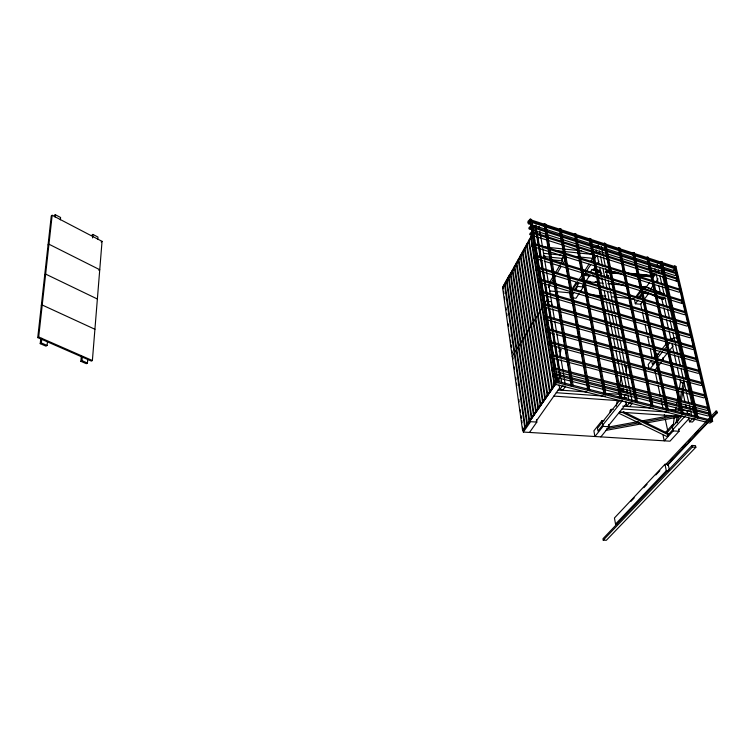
<?xml version="1.0" encoding="UTF-8"?>
<svg xmlns="http://www.w3.org/2000/svg" width="755" height="755" viewBox="0 0 755 755"><rect width="100%" height="100%" fill="white"/><g stroke="black" fill="none" stroke-linecap="round" stroke-linejoin="round"><path stroke-width="1.13" d="M92.384 360.531L102.048 241.345L52.161 215.279L51.274 215.93L37.75 337.608L91.44 361.107L92.384 360.531L38.684 336.994L37.75 337.608M81.389 355.482L80.879 361.324L86.334 363.693L87.438 363.013L87.731 359.512M97.772 239.401L97.961 237.07L92.912 234.418L91.874 235.154M80.879 361.324L81.984 360.635L82.286 357.134M92.601 237.929L92.912 234.418M40.732 339.004L40.223 343.657L45.979 346.158L47.084 345.45L47.452 341.958M60.362 219.828L60.608 217.497L55.294 214.713L54.256 215.477M40.223 343.657L41.327 342.94L41.827 338.278M55.039 217.044L55.294 214.713M38.684 336.994L52.161 215.279M545.119 258.682L545.459 256.455L543.364 255.53M559.087 351.745L559.446 349.471L560.937 349.593L559.87 356.426M608.266 278.161L608.615 276.009L606.444 275.084M616.288 406.199L617.25 400.424M619.77 385.399L621.308 376.15M621.459 390.373L621.846 388.051M622.233 385.72L622.63 383.389M622.677 391.637L623.262 388.155M625.999 371.866L626.782 367.213L624.47 365.854M663.513 297.177L663.145 299.263L661.842 299.14L662.201 297.045M672.998 424.508L673.186 425.811L674.215 417.6M675.432 410.701L676.046 407.247M676.452 404.954L677.065 401.5M677.471 399.206L678.896 391.156M679.302 388.853L680.529 381.954L680.019 379.718M676.018 422.781L677.046 416.977M678.283 410.022L678.688 407.7M679.104 405.388L679.519 403.066M679.925 400.745L681.576 391.468M681.991 389.146L683.02 383.351L680.529 381.954L684.379 383.455L681.293 400.839M677.377 422.866L678.613 415.911M679.642 410.116L680.047 407.794M533.596 227.727L534.672 225.792M509.38 274.971L502.962 286.551L503.292 288.882M555.878 383.625L523.168 430.643L522.592 430.605L502.594 287.721L531.718 235.211M533.313 232.323L534.936 229.416M504.321 285.635L506.227 282.191M506.633 281.473L508.559 278.076M508.153 278.718L510.097 275.226M510.503 274.49L512.872 270.224M516.014 264.561L514.221 266.751L535.682 411.768L536.267 411.805M518.024 260.947L519.619 258.068M520.044 257.304L523.366 251.321L522.809 251.264L545.384 397.8L545.988 397.838M526.216 246.196L528.311 242.43M530.859 237.834L531.747 236.239L531.18 236.183L534.351 255.973M509.691 276.047L513.07 269.95M514.202 267.921L515.325 265.892L514.721 265.854L536.239 410.956L536.833 410.994M516.458 263.863L517.581 261.834M518.713 259.805L519.836 257.776M520.959 255.747L524.347 249.65M525.471 247.621L526.603 245.592M529.982 239.505L531.114 237.476M561.739 259.107L564.164 255.096M561.947 260.267L564.362 256.266M549.253 282.889L552.896 276.887M555.321 272.885L560.172 264.882M561.38 262.882L562.598 260.881L562.164 258.408L544.817 256.643M548.394 287.551L550.216 284.55M551.433 282.549L555.689 275.547M556.907 273.555L561.163 266.553M562.985 263.552L566.637 257.559M512.22 356.473L543.402 305.832M544.723 303.67L547.111 299.801L547.705 299.848M595.808 247.716L596.978 245.875M572.007 289.042L576.216 282.436M572.752 289.543L577.745 281.719M578.991 279.765L582.737 273.905M584.606 270.969L588.976 264.127M590.854 261.192L592.722 258.257M574.432 290.014L578.811 283.182M580.689 280.256L590.693 264.637M591.948 262.683L596.365 255.785M585.625 281.766L590.099 274.867L590.334 276.009L584.719 275.462L585.852 273.706L588.06 273.923M579.085 293.553L576.037 298.244L570.469 297.725L574.093 292.081M575.301 290.203L577.717 286.438L576.999 282.483M590.419 272.083L592.128 269.431L601.037 272.781M582.473 286.645L583.738 284.692M593.203 270.082L595.091 267.157M596.988 264.231L598.875 261.305M580.302 291.675L583.351 286.975L582.983 285.003M522.592 430.605L555.265 383.578M557.19 380.813L559.738 377.141L560.352 377.189L557.803 380.86M526.103 426.5L555.963 383.578M678.566 429.019L679.056 431.284L669.978 441.184L523.366 432.058L530.605 421.686L536.833 422.083L536.484 419.761M536.201 421.167L559.681 387.862M529.51 432.445L536.833 422.083M559.842 389.571L562.305 386.079L565.542 386.324L563.07 389.807L559.842 389.571L559.096 384.946M635.635 297.055L640.287 290.59M641.184 290.968L637.786 295.677L638.296 298.074L643.062 291.487M642.543 289.08L643.902 287.193M652.867 272.763L653.415 275.188L652.169 276.925L653.377 276.651M644.421 289.609L649.432 282.681M650.782 280.813L655.982 273.612M642.76 301.5L640.74 304.256L635.332 303.755L638.003 300.075M639.334 298.234L643.335 292.714L642.911 290.76M650.499 289.184L653.235 285.428M655.982 281.672L658.039 278.859M644.1 299.669L648.8 293.242M602.018 420.639L593.902 430.831L594.902 436.513L603.056 426.367L602.018 420.639L604.019 420.771M613.173 409.512L611.201 409.38L609.936 410.965L610.182 412.296M619.883 400.15L597.45 428.255L597.951 431.058L622.611 400.31M651.669 360.22L648.158 364.627L649.036 368.799M653.084 358.455L656.595 354.048L658.851 354.237M654.745 358.172L660.502 350.971M661.946 349.169L667.703 341.958M669.147 340.165L670.582 338.363L672.847 338.551M654.576 361.645L652.414 364.344L651.867 361.777M656.737 358.955L662.512 351.764M663.956 349.961L669.732 342.779M671.969 340.203L673.979 337.702L676.81 337.947M649.961 368.959L656.322 361.06M608.228 426.018L626.527 403.453M662.295 359.399L667.382 353.123M668.836 351.33L673.205 345.941M600.857 436.881L609.087 426.754L608.662 424.47M654.84 370.271L661.248 362.391M626.735 406.199L629.425 402.896L632.501 403.113L629.802 406.416L626.735 406.199L625.829 401.575M665.268 432.728L671.997 425.254L673.215 430.907L664.211 440.826L663.032 435.229M672.903 424.508L671.544 426.018L671.827 427.321M666.967 432.709L681.52 416.571M667.552 435.484L685.219 415.986M678.679 429.925L688.73 418.921M689.513 421.809L692.392 418.676L695.336 418.874L692.448 421.998L689.513 421.809L688.484 417.26M669.355 469.836L668.222 464.467L664.966 464.287L614.447 517.977L615.533 524.064L617.562 524.149M631.001 501.329L634.209 497.923M643.826 487.711L647.035 484.304M655.859 474.942L659.87 470.686M665.485 464.731L716.014 411.098L716.854 411.164L717.25 412.796L667.411 465.476M670.289 460.522L672.696 457.964M682.331 447.753L685.54 444.346M688.758 440.948L690.363 439.24M695.176 434.134L698.394 430.737M708.02 420.526L710.436 417.968M667.42 464.58L716.401 412.74L717.25 412.796M615.533 524.064L666.306 470.724L668.486 470.846M691.995 445.441L602.99 538.702L603.245 540.165L606.331 540.287L695.855 447.262L695.487 445.658L691.995 445.441L692.354 447.054L603.245 540.165M557.379 382.7L557.898 382.285L531.558 219.497L530.255 219.073L527.962 221.328L528.34 223.697L619.072 252.944M528.151 222.517L529.991 220.705M528.34 223.697L530.18 221.894M530.822 225.877L528.981 227.67L529.17 228.859L675.121 275.584L677.093 273.989L532.124 227.425M529.17 228.859L531.01 227.066M531.756 231.728L529.916 233.522L530.104 234.72L532.341 235.428M530.104 234.72L531.954 232.927L649.357 270.337M544.487 223.697L544.025 224.141L571.318 386.201L573.224 386.145L545.771 224.112L544.487 223.697L571.837 385.796M533.615 243.27L531.756 245.054L531.945 246.272L679.047 292.223L680.378 291.166M531.945 246.272L533.813 244.488M559.795 228.671L559.323 229.114L587.805 390.354L589.683 390.297L561.059 229.076L559.795 228.671L588.324 389.948M561.059 229.076L561.003 231.842M535.493 254.964L533.615 256.738L533.813 257.965L542.779 260.72M533.813 257.965L535.691 256.2L682.577 301.471M537.4 266.817L535.503 268.582L535.701 269.818L598.762 288.863M535.701 269.818L537.607 268.063M574.885 233.569L574.413 234.003L604.028 394.431L605.897 394.374L576.131 233.974L574.885 233.569L604.557 394.034M539.334 278.822L537.418 280.577L537.626 281.832L539.872 282.502M537.626 281.832L539.532 280.086L630.623 307.191M589.759 238.401L589.277 238.835L620.006 398.451L621.856 398.395L590.986 238.797L589.759 238.401L620.534 398.064M541.288 290.986L539.363 292.723L539.561 294.006L556.501 298.942M539.561 294.006L541.495 292.27M604.415 243.167L603.943 243.591L635.729 402.406L637.569 402.349L605.633 243.563L604.415 243.167L636.267 402.019M605.151 243.988L605.633 243.563M557.926 307.53L543.27 303.321L541.326 305.048L541.533 306.341L543.477 304.614M618.883 247.866L618.402 248.282L651.225 406.303L653.037 406.247L620.072 248.253L618.883 247.866L651.763 405.926M619.591 248.669L620.072 248.253M545.28 315.816L543.317 317.534L543.524 318.846L545.79 319.478M543.524 318.846L545.497 317.128L560.238 321.271M633.134 252.491L632.652 252.906L666.476 410.144L668.279 410.088L634.313 252.878L633.134 252.491L667.024 409.767M633.832 253.293L634.313 252.878M547.318 328.482L545.337 330.18L545.554 331.52L554.595 333.993M545.554 331.52L547.535 329.822M647.195 257.059L646.714 257.474L681.501 413.919L683.294 413.863L648.356 257.436L647.195 257.059L682.048 413.551M647.875 257.851L648.356 257.436M702.896 382.794L549.385 341.326L547.384 343.015L547.601 344.365L549.602 342.676M661.069 261.57L660.578 261.976L696.308 417.647L698.082 417.591L662.21 261.938L661.069 261.57L696.856 417.279M661.72 262.344L662.21 261.938M551.48 354.35L549.461 356.02L549.678 357.389L551.952 357.983M549.678 357.389L551.697 355.718L660.701 384.455M674.744 266.015L674.253 266.411L710.889 421.318L712.644 421.262L675.876 266.383L674.744 266.015L711.446 420.95M707.539 420.469L555.982 382.341L529.802 219.526L675.385 266.779L675.876 266.383M553.604 367.553L551.565 369.204L551.782 370.592L554.066 371.177M635.87 258.361L673.951 270.639L675.263 269.573M551.782 370.592L553.821 368.94L693.109 404.822M554.557 373.48L552.509 375.122L552.735 376.518L555.019 377.104M552.735 376.518L554.774 374.876M534.568 236.136L676.442 281.181L677.763 280.124M555.755 380.935L553.698 382.577L553.925 383.984L709.898 423.064L712.644 421.262M553.925 383.984L556.492 381.936L557.898 382.285M572.705 386.551L573.224 386.145M668.232 299.263L681.68 303.387L683.02 302.349M685.7 313.655L684.341 314.693L601.018 289.543M589.683 390.297L589.164 390.694L588.551 387.211M688.409 325.112L687.041 326.141L647.724 314.486M605.368 394.771L605.897 394.374M691.155 336.711L689.777 337.73L574.574 304.199M621.318 398.782L621.856 398.395M693.93 348.451L692.543 349.461L546.044 307.625M48.065 244.856L48.962 244.205L99.745 269.714L98.848 270.328M637.031 402.736L637.569 402.349M697.45 359.833L695.346 361.343L548.064 320.111M699.592 372.375L698.177 373.376L628.084 354.152M653.037 406.247L652.499 406.624L652.018 404.321M44.743 274.735L45.649 274.103L97.376 299.008M101.161 241.959L102.048 241.345M702.48 384.569L701.055 385.56L566.92 349.556M667.741 410.456L668.279 410.088M41.308 305.643L42.223 305.011L94.922 329.265M705.406 396.922L703.962 397.904L617.741 375.263M682.747 414.24L683.294 413.863M708.369 409.427L706.906 410.399L556.35 371.762M697.535 417.959L698.082 417.591M668.335 435.588L666.618 436.39L618.741 413.193M608.322 427.113L638.4 421.573M641.873 420.931L670.789 415.599M606.633 428.783L640.032 422.64M643.496 421.998L678.047 415.637M605.453 430.482L641.052 423.933M645.648 423.093L682.388 416.335M692.354 447.054L695.855 447.262M527.462 424.47L526.877 424.433L506.407 280.841L506.945 280.898M526.065 425.603L526.65 425.631M525.839 426.792L525.263 426.764L504.972 283.436L505.51 283.484M525.301 427.566L524.725 427.528L504.491 284.295M523.923 428.689L524.499 428.727M532.379 417.402L531.794 417.364L510.776 272.97L511.314 273.027M531.822 418.195L531.237 418.157L510.286 273.857L510.824 273.905M530.416 419.336L531.001 419.374M530.18 420.563L529.595 420.526L508.823 276.49L509.37 276.538M529.633 421.347L529.047 421.309L508.341 277.359L508.879 277.415M603.056 426.367L609.087 426.754M673.215 430.907L679.056 431.284M528.236 422.479L528.811 422.517M528 423.687L527.415 423.659L506.888 279.973L507.426 280.03M534.842 412.966L535.427 413.013M534.597 414.212L534.012 414.174L512.739 269.431L513.287 269.488M534.04 415.014L533.455 414.976L512.249 270.318L512.796 270.375M532.624 416.165L533.209 416.203M541.628 403.198L542.222 403.245M622.082 408.936L668.826 412.155M682.841 413.127L689.862 413.608M541.363 404.482L540.769 404.435L518.732 258.625L519.289 258.682M540.797 405.303L540.202 405.256L518.223 259.531L518.779 259.588M539.344 406.483L539.938 406.53M619.487 412.136L684.681 416.581M619.506 412.249L622.46 412.457L668.156 434.682M539.089 407.747L538.494 407.709L516.722 262.259L517.269 262.306M538.523 408.568L537.928 408.521L516.212 263.155L516.769 263.212M537.088 409.738L537.673 409.786M553.887 396.082L622.139 400.905M546.261 396.545L546.856 396.583M545.403 398.678L544.808 398.631L522.3 252.189L522.856 252.245M543.93 399.886L544.534 399.923M622.696 406.162L653.037 408.266M668.213 409.323L689.221 410.786M543.666 401.169L543.072 401.132L520.761 254.964L521.318 255.02M543.09 402L542.496 401.962L520.252 255.879L520.808 255.936M552.471 388.514L551.867 388.476L528.538 240.949L529.095 241.005M558.115 389.948L587.107 392.034M603.349 393.204L626.263 394.856M550.971 389.759L551.575 389.807M550.688 391.081L550.084 391.043L526.962 243.789L527.519 243.846M550.093 391.93L549.489 391.892L526.433 244.733L526.999 244.79M556.265 392.704L605.038 396.186M617.817 397.102L626.829 397.743M548.602 393.166L549.206 393.204M548.328 394.478L547.724 394.431L524.876 247.546M547.734 395.318L547.139 395.28L524.357 248.48L524.914 248.537M554.868 384.153L555.472 384.201M554.868 385.069L554.264 385.022L530.652 237.136L531.209 237.202M553.358 386.324L553.972 386.362M553.066 387.655L552.462 387.617L529.057 239.996L529.623 240.062M683.02 383.351L684.379 383.455M558.2 379.35L558.813 379.397M560.087 380.879L557.294 380.671L556.728 377.217M625.357 367.109L626.782 367.213M548.451 301.443L551.546 301.726M549.716 290.949L570.752 292.921M589.447 294.686L605.812 296.224M611.654 296.772L633.86 298.857M502.594 287.721L503.132 287.768M577.717 286.438L583.351 286.975M643.335 292.714L647.705 293.138M648.262 293.789L642.883 293.27L644.175 291.609L661.842 299.14M610.04 283.455L612.362 283.682M641.335 286.494L646.063 287.334L634.474 286.22M642.486 286.57L645.969 286.9L645.846 286.334M585.701 281.096L587.079 281.615M646.016 287.334L644.751 287.211L643.534 288.891L643.005 286.485M585.786 281.53L603.169 283.21M607.803 283.654L625.197 285.324M596.96 270.035L600.47 270.384M606.322 270.96L614.513 271.772M625.046 272.819L650.801 275.367M618.119 272.564L606.407 271.404L618.119 272.574M627.481 273.489L650.895 275.811L627.49 273.508M629.953 274.329L651.037 276.415L629.963 274.358M597.243 271.526L600.763 271.875M605.444 272.338L623.017 274.074M632.388 274.999L637.078 275.462M639.419 275.698L653.471 277.085M607.256 275.868L608.615 276.009M655.434 271.177L657.624 271.404M593.713 269.233L595.044 269.365L594.723 267.723M653.415 275.188L654.698 275.32L654.34 273.697M543.76 253.321L562.248 255.218M574.961 256.511L578.434 256.87M580.746 257.106L593.458 258.408M544.034 256.304L545.459 256.455M551.018 259.711L562.598 260.881M543.175 246.866L581.407 250.83M594.147 252.151L598.753 252.632M555.189 250.566L593.468 254.511M558.03 381.511L681.029 412.532M683.313 413.108L708.369 419.431M709.823 421.045L712.097 421.62L711.55 419.327M557.303 377.679L649.923 401.198M652.207 401.783L708.237 416.005L710.427 414.561L636.578 395.733M555.689 373.763L679.453 405.397M681.727 405.982L708.973 412.947M555.916 375.159L602.49 387.041M604.764 387.617L618.402 391.09M620.667 391.675L634.304 395.148M695.393 405.416L709.096 408.946M554.736 367.845L707.643 407.332M554.217 358.578L599.593 370.497M601.867 371.092L615.476 374.669M552.613 354.652L645.667 379.236M647.941 379.841L704.679 394.837M662.975 385.059L704.991 396.13M550.735 342.987L702.056 383.766M547.601 344.365L564.655 348.942M549.8 330.445L699.168 371.564M556.86 334.616L625.819 353.529M548.451 328.793L700.008 370.611M547.545 316.458L575.886 324.433M578.151 325.075L696.016 358.266M562.503 321.913L696.318 359.522M541.533 306.341L543.789 306.983M560.182 308.172L573.706 312.06M575.961 312.712L693.213 346.385M544.61 304.935L589.731 317.874M591.986 318.516L694.628 347.942M558.766 299.593L572.318 303.538M542.42 291.317L632.803 317.78M635.068 318.44L690.429 334.644M543.76 292.931L690.712 335.871M542.118 283.163L570.204 291.496M572.45 292.166L616.269 305.152M618.515 305.822L645.478 313.816M540.457 279.152L687.682 323.055M632.869 307.861L687.965 324.263M538.532 267.157L684.964 311.607M539.853 268.742L686.38 313.136M545.016 261.409L596.544 277.236M598.781 277.925L665.995 298.574M537.739 255.662L683.417 300.65M536.059 245.186L681.038 290.637M534.738 243.62L679.642 289.127M651.593 271.045L677.301 279.237M532.879 232.087L678.15 278.453M621.308 253.671L633.634 257.644M531.935 226.236L575.404 240.222M577.632 240.939L647.847 263.533M650.074 264.25L675.706 272.498M531.105 221.073L603.943 244.677M606.18 245.403L675.649 267.912L675.385 266.779M532.417 222.621L674.8 268.686M645.44 291.741L655.859 296.168M657.945 297.055L663.145 299.263M592.128 269.431L601.848 273.574M41.327 342.94L47.084 345.45M81.984 360.635L87.438 363.013M598.545 277.378L601.603 278.718M592.109 275.018L602.301 279.482M623.243 411.626L668.911 433.889M558.86 348.272L560.937 349.593M716.014 411.098L716.401 412.74M676.744 272.517L677.83 277.104M680.548 288.57L681.642 293.157M692.788 340.184L693.609 343.629M699.592 368.855L700.404 372.3M706.387 397.536L707.199 400.971M673.687 269.507L673.951 270.639M676.169 280.039L676.442 281.181M681.397 302.217L681.68 303.387M664.881 276.075L665.674 279.51M670.94 302.396L671.733 305.822M682.256 351.594L683.048 355.029M688.05 376.764L689.107 381.341M660.266 265.647L660.785 267.94M661.314 270.233L662.107 273.678M662.626 275.971L672.346 318.431M672.875 320.733L674.97 329.907M675.498 332.209L677.858 342.506M678.377 344.78L683.332 366.439M683.86 368.723L686.201 378.982M686.729 381.256L691.948 404.057M692.467 406.341L694.817 416.6M657.265 264.222L657.784 266.515M658.568 269.96L659.351 273.404M659.879 275.698L661.701 283.738M662.229 286.032L664.315 295.214M664.834 297.517L666.929 306.7M667.448 308.993L669.534 318.185M670.062 320.479L672.148 329.661M672.931 333.106L674.753 341.118M675.272 343.402L677.603 353.67M678.122 355.945L680.463 366.213M680.982 368.497L683.058 377.613M683.568 379.897L685.908 390.165M686.427 392.44L688.758 402.708M689.277 404.991L690.061 408.408M690.57 410.692L691.608 415.25M655.01 268.865L655.529 271.158M656.303 274.593L658.115 282.615M658.888 286.051L660.436 292.921M661.729 298.65L663.286 305.53M663.796 307.814L665.863 316.977M666.382 319.271L668.449 328.434M668.968 330.728L670.78 338.75M671.808 343.317L673.856 352.415M674.375 354.69L676.423 363.787M677.197 367.204L679.509 377.443M682.586 391.09L685.153 402.472M685.663 404.746L686.172 407.02M670.582 338.363L671.176 340.977M686.88 410.626L687.522 413.447M656.595 296.951L657.36 300.396M657.879 302.698L658.898 307.294M670.695 360.192L671.723 364.788M672.233 367.09L673.262 371.686M662.928 357.662L663.381 359.757L657.737 359.305L656.595 354.048M639.768 280.822L640.759 285.418M641.259 287.712L641.75 290.005M654.123 347.366L655.113 351.953M655.614 354.246L656.605 358.833M640.693 304.02L641.92 309.786M642.411 312.089L644.628 322.461M645.119 324.763L646.846 332.832M647.582 336.296L649.555 345.516M650.291 348.97L652.263 358.191M654.717 369.724L657.671 383.549M658.162 385.862L660.38 396.233M660.87 398.536L661.361 400.839M661.861 403.151L662.843 407.757M664.315 414.674L664.815 416.977M665.306 419.289L667.769 430.812M634.313 298.905L635.332 303.755M664.966 464.287L666.306 470.724M623.913 269.422L624.394 271.734M634.483 320.158L634.964 322.461M614.853 292.298L615.316 294.601M617.864 307.257L618.317 309.559M620.166 318.761L620.629 321.064M623.168 333.71L623.63 336.013M626.178 348.668L626.641 350.971M601.452 246.63L603.056 254.69M603.509 256.993L605.331 266.194M605.793 268.497L607.615 277.698M608.077 280.001L609.898 289.203M610.361 291.505L612.182 300.716M612.645 303.01L614.693 313.372M615.155 315.666L616.977 324.877M617.439 327.179L619.487 337.532M619.949 339.835L624.281 361.692M624.744 363.995L626.792 374.348M627.254 376.651L630.453 392.76M630.906 395.063L632.048 400.811M598.375 245.186L598.828 247.489M599.508 250.943L600.187 254.397M600.64 256.691L602.452 265.902M602.905 268.204L604.491 276.264M604.944 278.567L606.982 288.929M607.435 291.232L609.247 300.443M609.7 302.746L611.522 311.957M611.975 314.259L614.013 324.612M614.466 326.915L616.278 336.126M616.731 338.429L618.77 348.791M619.223 351.094L621.261 361.456M621.714 363.759L623.753 374.121M624.206 376.424L626.244 386.777M626.697 389.08L627.377 392.534M627.83 394.837L628.745 399.442M596.261 250.028L596.714 252.349M597.384 255.813L598.97 263.91M599.649 267.383L601.225 275.481M601.678 277.793L603.481 287.051M604.16 290.524L605.963 299.773M606.416 302.085L608.001 310.182M608.672 313.655L612.966 335.635M613.419 337.947L615.221 347.206M615.901 350.669L620.412 373.81M620.865 376.122L622.894 386.532M623.347 388.844L623.8 391.156M624.225 394.714L624.781 397.602M592.968 251.953L593.411 254.265M598.998 283.163L599.442 285.475M602.792 302.821L603.236 305.133M606.586 322.479L607.029 324.792M610.38 342.128L610.823 344.44M614.844 365.25L615.297 367.562M611.201 409.38L611.456 410.711M584.512 274.301L584.719 275.462M577.15 242.487L577.584 244.79M578.651 250.566L579.076 252.868M583.143 274.792L583.568 277.094M588.485 303.633L588.909 305.935M589.976 311.702L590.41 314.014M594.468 335.937L594.893 338.24M599.81 364.778L600.234 367.081M562.031 237.636L562.437 239.958M564.287 250.396L564.702 252.708M566.552 263.146L566.967 265.467M575.593 314.165L576.008 316.487M577.858 326.915L578.273 329.237M578.679 331.558L579.094 333.88M580.123 339.675L580.529 341.996M580.944 344.308L581.35 346.63M569.6 292.817L570.469 297.725M545.506 225.717L545.893 228.029M547.658 238.448L548.045 240.76M548.441 243.072L548.828 245.384M549.225 247.706L549.612 250.018M559.002 305.558L559.398 307.87M559.785 310.182L560.182 312.495M560.569 314.816L560.965 317.128M564.287 336.796L564.683 339.108M539.098 226.481L539.485 228.803M539.872 231.115L542.354 246.168M542.741 248.48L544.27 257.738M544.657 260.06L548.29 282.049M548.677 284.361L550.206 293.629M550.593 295.941L552.311 306.36M552.698 308.682L554.425 319.11M554.812 321.432L560.748 357.351M561.135 359.663L562.862 370.101M563.239 372.413L563.815 375.886M564.202 378.208L565.155 384.002M539.891 233.031L540.306 235.56M551.575 303.736L551.877 305.548M535.927 225.009L536.503 228.482M536.88 230.794L537.447 234.267M537.824 236.589L539.344 245.856M539.721 248.168L541.241 257.436M541.618 259.748L543.138 269.016M543.515 271.328L545.223 281.757M545.601 284.069L547.12 293.336M547.498 295.658L549.017 304.926M549.583 308.399L551.103 317.676M551.49 319.997L553.198 330.435M553.764 333.908L555.284 343.185M555.85 346.658L557.369 355.935M557.945 359.418L559.653 369.856M560.031 372.168L560.597 375.65M560.984 377.972L561.739 382.606M536.229 229.652L536.796 233.106M537.173 235.409L550.537 317.166M550.914 319.478L552.613 329.859M552.99 332.172L559.03 369.11M559.408 371.422L560.163 376.037M535.654 229.595L538.098 244.554M538.475 246.857L543.921 280.228M544.298 282.53L549.942 317.109M550.319 319.422L552.009 329.812M552.386 332.125L558.417 369.063M558.794 371.375L559.361 374.839M534.247 238.07L534.615 240.364M535.729 247.253L537.031 255.294M537.956 261.032L538.324 263.335M538.692 265.628L539.07 267.921M539.438 270.224L539.806 272.517M540.184 274.811L540.74 278.255M541.665 284.003L542.968 292.034M543.336 294.337L544.449 301.226M545.563 308.125L545.941 310.428M546.309 312.73L546.686 315.033M547.8 321.941L548.168 324.244M548.545 326.547L549.102 330.001M549.47 332.304L550.404 338.061M550.773 340.363L551.15 342.666M551.518 344.969L551.896 347.272M552.264 349.574L553.198 355.331M553.755 358.785L555.425 369.157M531.85 224.603L532.228 226.925M532.605 229.246L532.973 231.577M533.351 233.899L533.728 236.221M534.106 238.552L534.483 240.873M534.851 243.195L535.229 245.526M535.606 247.848L535.984 250.169M536.352 252.5L536.73 254.822M537.107 257.144L537.485 259.475M537.862 261.796L538.23 264.127M538.608 266.449L538.985 268.771M539.363 271.102L539.731 273.423M540.108 275.745L540.486 278.076M530.255 219.073L556.492 381.936M534.719 258.304L540.127 292.072M540.495 294.403L554.5 381.86M503.623 291.26L503.953 293.591M504.434 297.045L504.765 299.424M505.907 307.54L506.237 309.909M506.718 313.372L507.058 315.732M508.19 323.867L508.521 326.226M509.663 334.361L509.993 336.711M510.484 340.194L510.814 342.534M511.135 344.856L511.465 347.196M511.956 350.688L512.286 353.019M512.768 356.52L513.098 358.842M514.231 366.939L514.561 369.299M515.693 377.368L516.033 379.765M516.505 383.153L516.845 385.569M518.779 399.367L519.129 401.839M520.242 409.795L520.591 412.305M521.054 415.58L521.412 418.11M521.733 420.441L522.064 422.762M522.677 427.17L523.366 432.058M664.051 294.035L646.356 287.108L664.051 294.035M590.334 281.539L586.861 281.209L590.334 281.539M598.451 282.332L594.978 281.993L598.451 282.323M622.79 284.692L618.156 284.239L622.79 284.663M600.555 270.818L597.045 270.479L600.555 270.828M600.678 271.432L597.158 271.083L600.678 271.441M620.582 273.404L605.359 271.894L620.591 273.423"/></g></svg>
